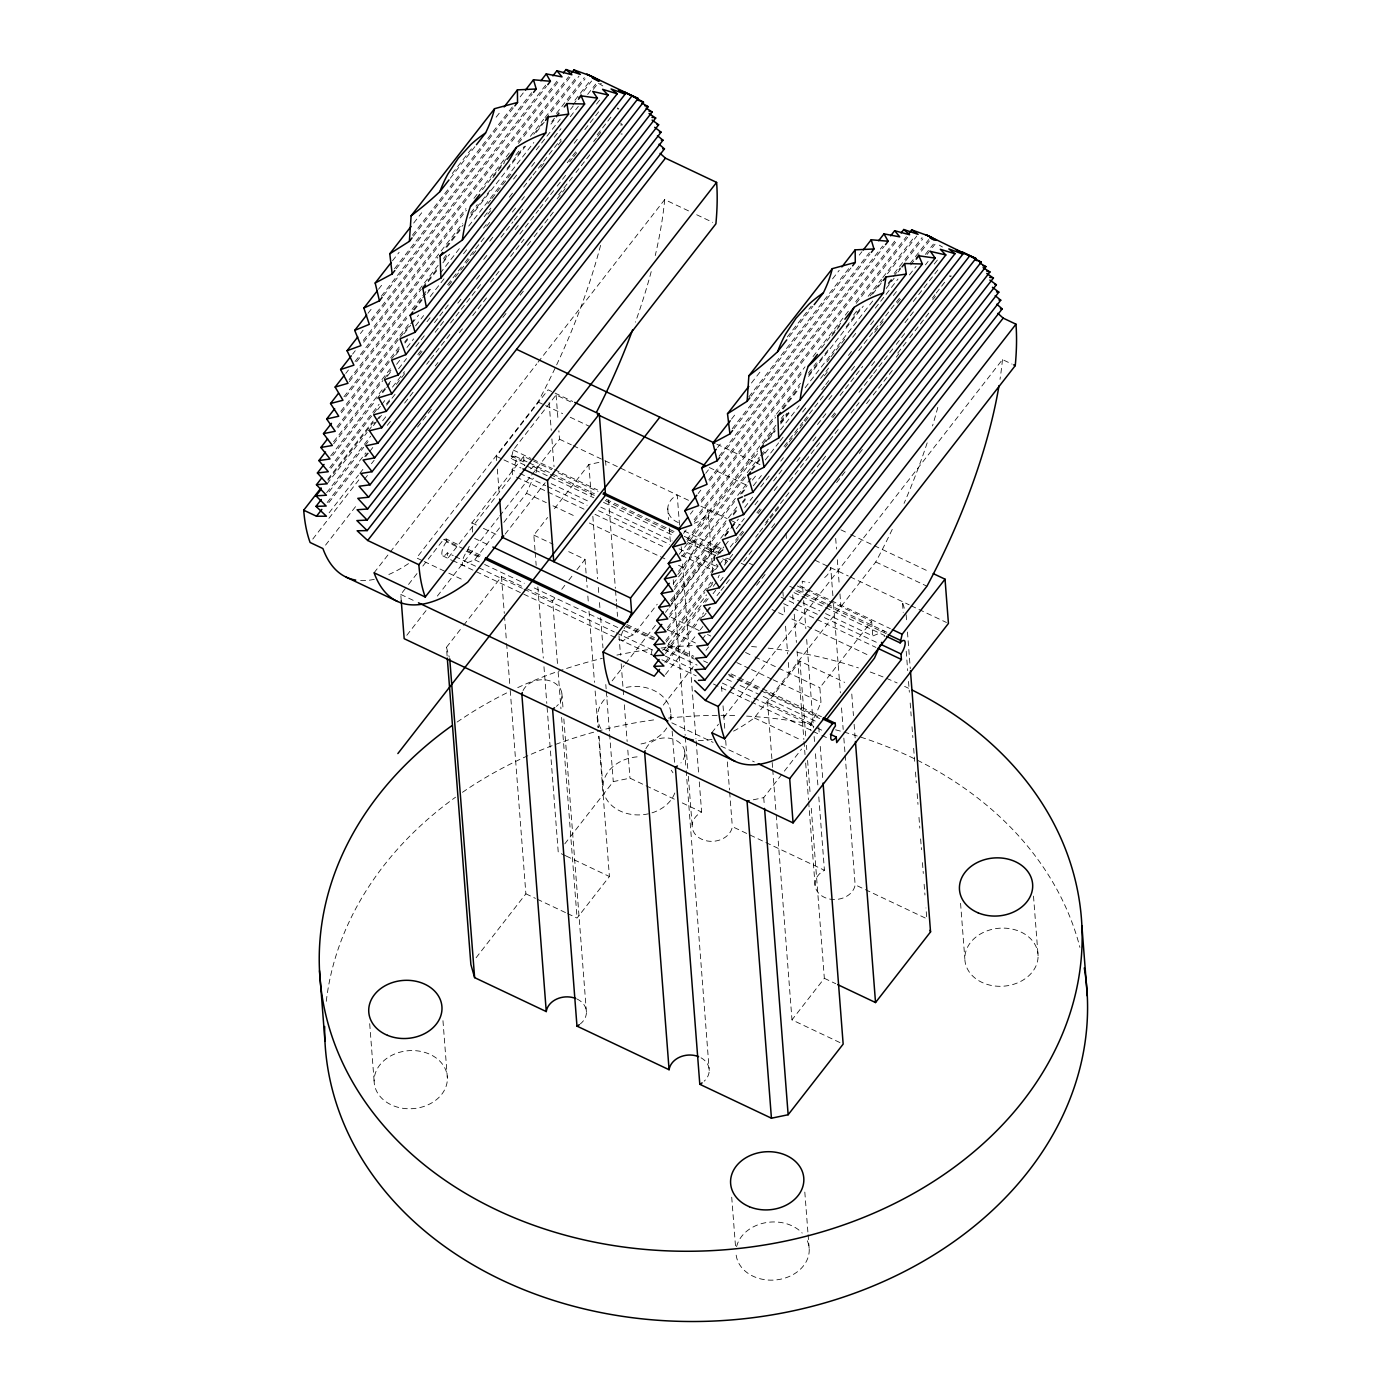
<?xml version="1.0" encoding="UTF-8"?>
<svg xmlns="http://www.w3.org/2000/svg" width="1391" height="1391" viewBox="0 0 1391 1391"><rect width="100%" height="100%" fill="white"/><g stroke="black" fill="none" stroke-linecap="round" stroke-linejoin="round"><path stroke-width="0.75" stroke-dasharray="5 3.75" d="M524.981 465.185L511.227 458.682L513.227 450.023L556.104 394.957L571.823 402.416M469.236 546.298L466.976 551.479A9.094 3.251 -64.7 0 0 462.299 563.546A9.094 3.251 -64.7 0 0 467.811 562.538L474.714 559.773L499.525 527.902M503.838 522.373L526.494 493.283L532.544 479.426A9.094 3.251 -64.7 0 0 533.396 478.191M673.192 583.768L685.137 568.415L691.188 554.557A9.094 3.251 -64.7 0 0 695.378 543.099A9.094 3.251 -64.7 0 0 690.336 543.516L688.615 544.211M718.104 577.769L719.251 575.161M829.575 601.295L871.635 621.221L819.855 687.71L821.003 702.455L814.952 716.313A9.094 3.251 -64.7 0 0 810.797 724.502A9.094 3.251 -64.7 0 0 811.092 730.275M413.701 223.047L421.682 212.806M452.266 173.527L472.21 147.933M496.135 117.192L501.455 110.358M450.319 178.239L475.131 146.368M392.471 260.83L399.13 252.293M412.431 235.201L513.522 105.403M520.182 96.866L524.164 91.736M413.388 236.192L513.54 107.576M378.526 289.258L382.525 284.129M394.505 268.741L531.605 92.71M396.174 268.793L532.214 94.136M368.006 313.305L371.988 308.176M381.308 296.213L546.263 84.416M383.429 295.692L546.437 86.398M360.408 333.579L363.068 330.154M371.084 319.86L558.017 79.843M371.971 320.938L559.373 80.313M352.601 354.131L355.261 350.706M363.277 340.43L465.95 208.58M473.948 198.322L511.279 150.367M517.956 141.812L568.623 76.748M363.607 342.186L466.402 210.197M482.434 189.628L506.463 158.765M518.478 143.343L570.536 76.488M492.779 177.683L504.533 162.591M345.768 373.414L348.428 370.006M355.07 361.486L462.664 223.325M470.627 213.084L477.269 204.564M515.8 155.097L521.121 148.281M530.406 136.335L543.69 119.278M545.029 117.574L576.9 76.644M356.583 361.73L437.835 257.405M445.833 247.146L463.151 224.907M471.149 214.649L485.789 195.835M487.128 194.114L491.127 188.985M507.106 168.467L524.424 146.229M533.744 134.266L544.403 120.582M545.724 118.861L579.039 76.105M446.754 247.302L460.108 230.158M469.462 218.144L494.831 185.577M496.17 183.855L525.555 146.125M536.231 132.423L544.246 122.13M349.141 379.621L438.165 265.316M443.468 258.5L446.128 255.075M468.715 226.072L533.831 142.473M556.417 113.471L584.307 77.653M349.332 381.586L421.264 289.224M422.586 287.502L438.582 266.985M443.903 260.134L447.902 255.005M487.858 203.695L490.519 200.269M491.858 198.565L495.857 193.436M497.196 191.732L501.177 186.585M502.516 184.881L506.515 179.752M507.837 178.048L511.836 172.901M551.81 121.591L554.47 118.183M555.809 116.461L561.129 109.628M567.789 101.074L585.107 78.835M428.219 281.625L437.556 269.645M442.894 262.795L449.554 254.223M550.923 124.077L554.922 118.948M556.244 117.227L561.581 110.376M344.012 396.713L406.763 316.157M412.101 309.306L421.438 297.309M422.777 295.587L426.776 290.441M440.13 273.297L460.16 247.598M484.19 216.735L490.867 208.163M513.557 179.039L517.556 173.892M536.248 149.898L540.247 144.751M541.586 143.03L545.585 137.9M546.924 136.179L560.277 119.035M574.952 100.187L590.984 79.617M345.629 396.852L406.798 318.313M413.44 309.776L421.421 299.534M422.742 297.83L429.402 289.293M487.893 214.179L490.554 210.771M572.988 104.916L576.987 99.787M578.308 98.083L591.61 81.008M414.135 310.228L422.082 300.021M427.385 293.223L432.688 286.407M570.519 109.437L573.162 106.046M340.812 411.353L408.867 323.981M430.202 296.579L444.877 277.731M463.568 253.753L467.567 248.606M483.581 228.054L486.241 224.629M531.605 166.381L535.605 161.234M554.279 137.257L560.956 128.685M570.293 116.705L578.308 106.412M587.645 94.432L595.644 84.138M341.404 412.797L398.713 339.213M400.052 337.491L409.389 325.511M410.71 323.807L416.048 316.957M486.676 226.264L490.675 221.134M509.332 197.174L513.331 192.045M593.296 89.354L597.295 84.225M403.999 333.77L410.641 325.233M411.979 323.529L418.621 314.992M336.9 426.915L399.6 346.394M415.613 325.842L423.612 315.566M447.624 284.738L463.638 264.186M464.959 262.464L486.311 235.062M523.659 187.107L531.675 176.831M532.996 175.11L561.008 139.135M337.891 427.837L389.967 360.964M391.306 359.243L399.321 348.967M404.659 342.099L407.337 338.674M448.719 285.52L454.075 278.669M455.396 276.948L459.413 271.801M460.751 270.097L464.75 264.951M466.089 263.229L471.427 256.379M472.766 254.657L476.765 249.511M540.873 167.216L544.872 162.069M558.226 144.925L562.225 139.778M395.653 355.018L399.652 349.871M404.99 343.021L407.667 339.595M333.562 441.712L390.958 368.024M406.972 347.454L413.649 338.882M427.002 321.738L431.001 316.609M489.736 241.199L493.735 236.053M512.427 212.058L516.426 206.911M521.764 200.061L524.442 196.635M596.513 104.082L601.851 97.231M333.666 443.781L382.942 380.508M384.281 378.804L390.941 370.249M387.289 376.283L391.288 371.136M396.609 364.303L400.608 359.174M330.71 455.9L383.933 387.567M398.574 368.771L406.555 358.513M415.874 346.568L419.856 341.438M421.195 339.734L425.177 334.605M434.496 322.642L438.495 317.513M439.817 315.809L449.137 303.847M483.72 259.421L487.719 254.31M501.021 237.218L513.001 221.847M514.322 220.126L524.981 206.459M574.205 143.256L578.204 138.126M584.846 129.589L599.486 110.793M332.727 455.518L375.448 400.678M376.77 398.956L386.124 386.959M387.463 385.237L391.462 380.091M382.699 392.714L385.359 389.289M386.681 387.567L392.019 380.734M329.789 467.619L379.134 404.242M392.471 387.115L404.485 371.693M417.822 354.566L421.821 349.437M435.157 332.31L439.156 327.163M440.495 325.459L444.494 320.313M457.83 303.186L461.847 298.057M476.504 279.208L481.842 272.358M515.192 229.55L519.191 224.403M567.215 162.747L576.552 150.767M330.971 468.28L372.301 415.214M373.64 413.51L378.978 406.659M396.313 384.403L400.312 379.274M401.634 377.552L405.633 372.423M418.969 355.296L422.968 350.167M569.632 161.843L572.292 158.435M573.631 156.714L577.63 151.584M377.674 409.684L380.317 406.276M381.656 404.555L386.976 397.739M327.754 479.321L373.153 421.021M386.489 403.877L390.506 398.73M327.98 480.451L373.292 422.273M386.611 405.164L395.948 393.184M450.58 323.025L482.573 281.956M519.886 234.053L538.543 210.093M539.864 208.389L555.861 187.855M557.2 186.133L561.199 181.004M562.52 179.3L566.52 174.153M597.174 134.805L601.173 129.676M602.512 127.955L606.511 122.825M607.832 121.121L611.831 115.975M327.094 483.79L367.085 432.445M368.424 430.741L375.083 422.186M376.405 420.465L380.404 415.335M593.661 141.517L596.322 138.109M597.661 136.388L601.66 131.258M373.449 425.629L381.447 415.353M326.676 492.657L370.667 436.165M382.664 420.76L388.002 413.927M426.654 364.286L429.315 360.86M430.654 359.139L451.988 331.754M490.64 282.112L494.64 276.983M495.978 275.279L499.978 270.132M510.636 256.448L523.972 239.322M558.626 194.827L562.625 189.68M563.964 187.976L574.622 174.275M575.961 172.571L579.96 167.442M581.299 165.72L591.957 152.036M329.058 491.805L363.729 447.276M365.068 445.555L370.406 438.704M557.148 198.93L565.146 188.654M327.181 502.516L365.903 452.805M387.272 425.368L391.288 420.221M404.625 403.077L408.641 397.948M409.98 396.226L413.979 391.08M459.378 332.797L463.377 327.65M472.731 315.653L488.745 295.066M527.467 245.355L532.823 238.487M534.144 236.783L538.161 231.636M539.482 229.915L543.498 224.786M544.837 223.064L555.513 209.346M328.832 502.62L359.434 463.325M364.755 456.491L367.415 453.066M435.261 365.955L437.922 362.529M365.711 456.613L368.372 453.188M369.71 451.484L373.692 446.355M329.111 512.792L358.461 475.096M359.8 473.375L363.799 468.228M312.784 539.065L359.434 479.147M371.432 463.742L374.109 460.317M364.355 479.408L368.354 474.261M325.564 545.116L357.574 504.029M417.561 427.002L421.56 421.873M422.899 420.152L426.898 415.022M428.219 413.301L432.218 408.172M502.881 317.444L506.88 312.314M520.217 295.188L524.216 290.058M374.075 572.779L536.735 363.938M538.056 362.216L664.707 199.591L690.301 211.71M600.582 245.355A278.826 99.526 -64.7 0 1 538.021 401.982L416.587 557.913L422.273 560.608M496.674 460.577L496.344 456.318L548.124 389.81L572.762 401.495M401.251 600.756L400.764 594.444L407.267 586.098M408.554 584.429L417.648 572.744M422.847 566.067L443.642 539.378L446.285 539.03L460.038 545.533M472.592 532.11L471.879 522.894L523.659 456.404L531.918 460.317M406.815 635.287L426.741 609.71M437.365 596.061L498.447 517.643M499.769 515.939L530.301 476.73M531.64 475.026L559.512 439.208L558.869 430.793M505.124 534.179L545.15 482.764M447.12 655.978L446.459 647.337L462.507 626.732M463.655 625.272L501.473 576.691L523.868 587.298M535.013 550.245L533.848 535.135L547.602 517.487M554.47 508.654L588.862 464.49L599.312 462.334M557.461 663.507L552.662 600.929L556.696 595.748M561.755 589.245L564.798 585.35M568.832 580.151L572.883 574.97M576.935 569.771L585.02 559.373L567.424 551.045M751.453 383.012L760.755 371.067M787.358 336.918L811.283 306.194M832.566 278.878L839.208 270.341M789.358 336.535L812.883 306.35M731.544 419.091L736.865 412.258M748.845 396.887L849.936 267.072M859.255 255.127L861.916 251.701M751.123 396.157L851.292 267.559M717.6 447.519L720.26 444.112M732.24 428.724L869.358 252.675M733.926 428.776L869.966 254.101M705.759 473.27L708.419 469.845M719.06 456.196L882.676 246.085M721.181 455.657L884.189 246.363M698.143 493.562L700.821 490.119M708.836 479.843L895.769 239.808M709.706 480.903L897.125 240.278M690.353 514.096L693.014 510.671M701.012 500.395L805.024 366.841M813.022 356.583L850.37 308.628M855.691 301.777L906.376 236.713M701.36 502.151L802.816 371.884M821.507 347.889L842.859 320.452M856.213 303.325L908.288 236.47M831.818 335.979L835.748 330.954M837.052 329.267L839.66 325.929M683.52 533.396L686.163 529.988M694.144 519.747L775.17 415.7M776.491 413.996L800.416 383.29M808.38 373.066L816.343 362.825M853.552 315.079L858.856 308.246M868.158 296.318L881.442 279.261M882.763 277.539L914.652 236.609M694.335 521.712L775.587 417.37M782.246 408.815L799.564 386.594M808.884 374.614L830.201 347.246M846.18 326.729L862.159 306.211M870.157 295.935L882.137 280.547M887.475 273.714L916.773 236.087M783.168 408.989L797.86 390.123M808.536 376.405L833.905 343.82M835.243 342.116L863.289 306.107M872.644 294.11L881.981 282.095M686.876 539.604L775.9 425.281M781.22 418.465L783.881 415.057M805.128 387.759L872.905 300.752M894.152 273.453L922.059 237.618M687.067 541.551L757.678 450.91M762.998 444.059L774.996 428.671M780.316 421.821L786.976 413.266M826.932 361.956L829.61 358.53M830.931 356.826L834.93 351.697M836.269 349.993L840.268 344.846M841.59 343.142L845.589 338.013M888.223 283.277L892.222 278.148M893.544 276.444L900.203 267.889M905.541 261.039L922.859 238.8M765.954 441.608L775.291 429.61M780.629 422.76L788.627 412.484M888.658 284.06L892.657 278.913M897.995 272.062L900.655 268.637M679.191 554.244L757.973 453.101M768.649 439.382L775.326 430.81M780.664 423.942L790.018 411.945M886.154 288.511L894.152 278.217M681.764 556.696L745.837 474.418M747.176 472.697L759.19 457.274M760.529 455.553L764.528 450.423M780.542 429.854L799.234 405.859M820.603 378.422L828.601 368.146M852.631 337.283L856.63 332.153M875.322 308.159L879.338 303.012M880.659 301.291L898.012 279.017M910.027 263.594L914.043 258.448M915.365 256.726L928.719 239.582M683.381 556.817L745.872 476.574M751.192 469.758L760.494 457.795M761.816 456.092L765.815 450.98M824.307 375.848L829.627 369.032M910.74 264.881L914.722 259.769M916.06 258.065L929.344 240.991M751.888 470.21L759.834 460.004M765.137 453.188L770.44 446.389M678.565 571.318L746.602 483.964M747.941 482.242L751.94 477.096M765.276 459.969L778.63 442.842M779.968 441.121L783.968 435.992M802.642 411.997L806.641 406.868M870.679 324.642L874.696 319.495M893.37 295.518L898.708 288.667M909.384 274.949L916.043 266.394M925.38 254.397L933.396 244.121M677.817 574.483L735.126 500.899M740.464 494.048L747.123 485.494M821.768 389.654L824.428 386.229M825.767 384.525L829.749 379.395M848.423 355.435L852.422 350.306M927.049 254.466L935.048 244.207M741.751 493.735L747.071 486.92M752.375 480.086L756.374 474.974M622.855 631.079A9.094 3.251 -64.7 0 0 621.29 640.051A9.094 3.251 -64.7 0 0 626.454 637.669L633.357 634.905L657.248 604.216M674.635 586.88L737.334 506.376M753.348 485.824L761.364 475.548M784.037 446.424L802.711 422.447M804.05 420.725L824.063 395.027M858.734 350.497L900.099 297.396M925.45 264.846L928.11 261.421M674.305 589.523L726.38 522.651M733.057 514.079L737.074 508.932M742.411 502.081L745.072 498.639M785.133 447.207L787.81 443.781M789.149 442.06L793.148 436.913M794.487 435.209L798.486 430.062M799.825 428.341L803.824 423.212M805.163 421.49L810.501 414.622M874.609 332.327L878.608 327.181M879.947 325.477L883.946 320.33M897.299 303.186L901.316 298.039M733.405 514.983L737.404 509.854M742.742 502.986L745.42 499.56M670.514 600.634L713.009 546.089L722.92 550.784M671.314 601.694L719.356 539.986M720.694 538.282L728.71 527.989M744.724 507.419L752.722 497.143M760.738 486.867L764.737 481.721M766.076 479.999L770.075 474.87M780.751 461.151L783.429 457.726M828.81 399.46L832.809 394.314M851.501 370.319L855.5 365.172M934.265 264.047L939.603 257.196M671.418 603.746L719.356 542.194M724.676 535.361L730.014 528.51M731.336 526.806L735.335 521.677M612.144 680.842L624.142 665.437M625.481 663.733L656.135 624.368M665.472 612.37L668.132 608.962M669.471 607.241L720.138 542.194M725.459 535.344L736.135 521.642M725.041 536.248L730.362 529.397M731.701 527.693L738.36 519.139M669.784 614.161L721.686 547.532M736.308 528.736L744.307 518.495M754.948 504.829L758.93 499.699M773.57 480.903L784.211 467.237M817.473 424.533L821.472 419.404M822.794 417.7L826.793 412.571M840.094 395.479L862.716 366.442M913.278 301.517L938.56 269.054M669.123 617.204L723.876 546.924M725.198 545.22L729.214 540.073M723.094 549.254L719.112 554.383L685.833 538.717M667.524 627.584L716.887 564.207M730.223 547.08L738.221 536.804M739.56 535.1L743.559 529.954M756.895 512.827L760.912 507.698M774.248 490.571L778.247 485.424M796.921 461.447L800.92 456.318M812.918 440.895L818.256 434.044M831.592 416.917L835.608 411.788M871.618 365.537L875.617 360.408M904.967 322.729L914.304 310.732M667.384 629.967L710.053 575.196M711.392 573.475L718.052 564.92M735.387 542.664L739.386 537.517M740.725 535.813L744.724 530.684M758.06 513.557L762.059 508.428M832.722 417.683L836.721 412.553M715.409 569.649L718.069 566.241M719.408 564.537L724.711 557.704M665.733 640.434L711.027 582.255M724.363 565.146L733.683 553.166M789.671 481.286L820.307 441.938M858.96 392.314L872.296 375.205M873.618 373.484L877.617 368.354M878.956 366.65L894.935 346.116M896.273 344.394L900.273 339.265M901.611 337.561L906.932 330.71M932.266 298.196L934.926 294.77M936.247 293.066L940.246 287.937M941.585 286.216L945.584 281.086M666.185 642.051L704.82 592.427M706.159 590.706L712.818 582.151M932.735 299.778L935.395 296.37M709.862 587.315L712.522 583.89M662.342 650.136L664.063 649.458L706.541 594.896M713.183 586.376L715.843 582.951M665.75 650.918L707.08 597.852M720.416 580.742L723.077 577.317M765.728 522.547L768.406 519.121M769.727 517.4L791.062 490.015M829.714 440.373L833.713 435.244M835.052 433.54L839.051 428.393M851.049 412.988L859.047 402.729M897.717 353.088L901.716 347.941M903.037 346.237L908.375 339.387M909.714 337.683L913.713 332.536M915.035 330.832L919.034 325.685M920.373 323.981L931.031 310.28M755.643 537.117L758.304 533.709M759.625 532.005L763.607 526.893M764.928 525.189L768.91 520.06M770.249 518.356L780.873 504.724M665.472 653.492L700.142 608.962M705.48 602.112L708.158 598.686M896.221 357.191L898.882 353.766M713.027 593.766L715.687 590.34M664.933 662.499L703.655 612.77M717.008 595.626L719.686 592.201M721.007 590.48L725.024 585.35M726.363 583.629L730.362 578.482M743.716 561.338L747.715 556.191M749.053 554.487L753.053 549.341M811.805 473.896L826.497 455.048M866.558 403.616L871.896 396.748M873.235 395.044L877.234 389.897M878.573 388.176L882.572 383.029M883.911 381.325L894.587 367.607M666.585 662.585L698.508 621.586M699.847 619.882L705.167 613.048M706.489 611.345L710.488 606.215M771.675 527.624L775.674 522.512M703.446 616.578L706.124 613.17M707.445 611.449L711.444 606.32M665.507 674.479L694.874 636.782M700.212 629.914L702.89 626.489M702.09 639.373L706.089 634.244M663.316 705.081L695.309 664.011M705.985 650.31L708.645 646.885M756.634 585.263L760.634 580.117M761.972 578.413L765.972 573.283M836.634 482.555L840.633 477.409M841.972 475.705L845.971 470.575M859.29 453.449L863.289 448.319M476.105 957.738L525.885 893.822L509.941 686.719M564.798 843.85L613.275 781.62L629.984 778.16L674.757 799.373M711.827 732.744L718.486 724.189M723.824 717.339L1002.459 359.574L1012.057 364.112M567.58 913.574L577.056 918.06L609.414 876.504L598.634 736.274M733.596 731.11A278.826 99.526 -64.7 0 0 754.322 717.895L875.774 561.964A278.826 99.526 -64.7 0 0 893.057 527.676M772.561 767.449L767.589 702.733L799.947 661.177L844.72 682.39M753.296 799.79L763.729 797.617L782.072 774.074M784.368 771.136L801.564 749.053M839.955 1042.589L791.983 1019.864L824.341 978.308L811.075 805.719M530.406 468.889L531.692 468.367A9.094 3.251 -64.7 0 1 536.126 466.228A9.094 3.251 -64.7 0 1 535.987 472.679M714.574 560.66L713.009 546.089M825.558 613.605L872.783 635.965L879.668 633.183A9.094 3.251 -64.7 0 1 884.207 636.695M621.012 133.988L622.246 134.005M620.473 124.964L622.264 125.051M951.34 276.079L949.584 275.957L950.279 276.513M617.291 108.794L618.978 109.002L617.552 107.942M600.495 83.495L601.486 83.808M696.7 214.753L712.696 222.317M716.765 444.146L759.955 464.594M709.323 467.532L748.601 486.137M840.929 529.867L848.788 533.588M850.753 534.527L872.348 544.75M874.313 545.689L929.31 571.736M538.021 401.982L543.707 404.677M545.602 405.581L562.66 413.649M570.24 417.248L589.193 426.22M875.774 561.964L926.945 586.202M559.512 439.208L571.301 444.79M573.266 445.729L689.154 500.621M700.942 506.202L727.11 518.6M730.953 520.408L740.551 524.963M814.865 560.156L848.267 575.978M850.231 576.9L909.158 604.824M911.122 605.746L917.017 608.545M918.964 609.467L946.471 622.49M513.227 450.023L530.91 458.404M532.875 459.326L552.523 468.628M554.47 469.567L597.695 490.032M684.111 530.962L723.407 549.584M800.016 585.854L805.893 588.654M807.858 589.575L829.471 599.817M831.435 600.738L890.362 628.662M533.57 461.099L551.758 469.706M558.156 472.731L598.026 491.614M749.366 563.303L752.67 564.868M797.286 585.994L827.68 600.39M515.296 456.283L527.085 461.864M529.049 462.803L594.531 493.805M606.267 499.369L676.774 532.77M684.216 536.3L719.582 553.044M741.194 563.268L749.036 566.989M789.74 586.272L825.645 603.277M826.95 603.903L888.501 633.044M511.019 455.918L524.772 462.421M532.614 466.141L548.332 473.583M550.297 474.522L595.47 495.909M605.294 500.569L676.009 534.057M727.076 558.243L731.005 560.104M795.826 590.81L801.72 593.609M803.685 594.531L825.298 604.772M827.262 605.694L886.189 633.601M526.946 466.124L593.731 497.752M603.555 502.394L674.252 535.9M688.006 542.403L715.513 555.426M722.694 558.834L729.301 561.964M794.07 592.653L800.364 595.626M801.929 596.374L823.542 606.598M825.506 607.537L884.433 635.444M496.344 456.318L502.029 458.995M503.925 459.899L520.982 467.985M551.236 483.668L589.245 501.682M600.808 507.159L672.114 540.925M789.688 596.617L801.007 601.973M802.903 602.877L819.908 610.927M511.227 458.682A9.094 3.251 -64.7 0 1 516.27 458.265A9.094 3.251 -64.7 0 1 512.079 469.723L517.974 472.523M519.938 473.444L545.759 485.685M547.428 486.467L587.072 505.246M598.513 510.653L669.697 544.385M679.034 548.802L718.33 567.406M781.186 597.191L817.734 614.492M824.341 617.621L879.39 643.703M516.426 477.13L545.898 491.093M547.863 492.014L585.176 509.697M595 514.34L665.715 547.845M681.434 555.287L712.853 570.171M783.568 603.659L791.427 607.38M793.392 608.319L815.004 618.543M816.969 619.482L875.895 647.389M526.494 493.283L546.333 502.673M552.94 505.802L576.083 516.756M589.297 523.016L658.691 555.896M660.36 556.678L665.315 559.026M678.53 565.285L685.137 568.415M772.022 609.571L775.326 611.136M778.63 612.701L785.254 615.83M791.862 618.96L811.683 628.349M814.987 629.914L869.531 655.752M533.848 535.135L553.044 544.229M471.879 522.894L480.138 526.806M483.442 528.371L498.326 535.413M671.14 617.274L699.221 630.575M707.497 634.487L710.801 636.052M745.506 652.483L753.14 656.117M755.035 657.004L819.855 687.71M474.661 538.421L489.545 545.463M667.315 629.671L695.413 642.972M736.726 662.551L749.94 668.81M751.592 669.593L771.414 678.982M773.066 679.764L821.003 702.455M467.898 549.254L483.599 556.696M626.993 624.611L654.5 637.634M668.236 644.155L693.779 656.256M703.603 660.899L707.532 662.759M731.092 673.922L736.987 676.721M738.951 677.643L760.564 687.884M762.529 688.806L821.455 716.73M443.642 539.378L482.938 557.982M626.315 625.898L655.787 639.86M667.576 645.441L693.101 657.526M728.467 674.27L736.308 677.991M738.273 678.93L757.921 688.232M765.78 691.953L820.777 717.999M446.285 539.03L446.494 541.795L458.282 547.376M466.141 551.097L481.86 558.539M625.237 626.454L654.709 640.416M667.871 646.641L694.318 659.16M729.023 675.609L735.63 678.738M737.213 679.486L819.699 718.556M474.714 559.773L482.973 563.685M484.624 564.468L524.285 583.246M534.214 587.941L618.491 627.863M623.446 630.21L633.357 634.905M664.063 649.458L697.117 665.107M726.85 679.191L733.457 682.32M740.082 685.45L759.903 694.839M763.207 696.404L817.734 722.242M527.067 588.81L552.662 600.929M767.589 702.733L812.361 723.946M446.494 541.795A9.094 3.251 -64.7 0 0 441.834 553.844A9.094 3.251 -64.7 0 0 447.346 552.836L453.24 555.635M455.205 556.556L522.355 588.358M523.955 589.123L614.3 631.914M616.265 632.853L653.596 650.519M665.385 656.117L692.874 669.141M722.346 683.085L822.516 730.536M442.79 555.844L451.71 560.243M452.614 560.486L652.97 655.387M661.873 659.786L696.178 675.852M713.479 684.024L750.271 701.655M751.175 701.899L811.405 730.414M813.126 731.423L820.986 735.144M821.89 735.387L827.784 738.186M424.168 561.512L446.911 572.275M448.806 573.179L463.968 580.36M754.322 717.895L801.703 740.342M400.764 594.444L416.483 601.886M671.818 722.833L713.079 742.359M720.938 746.08L754.322 761.903M682.251 802.92L701.62 812.083A20.169 15.979 -4.4 0 0 701.551 839.173A20.169 15.979 -4.4 0 0 732.327 826.637L824.428 870.262A20.169 15.979 -4.4 0 0 824.359 897.334A20.169 15.979 -4.4 0 0 855.135 884.798L926.789 918.738L925.954 907.958M565.824 855.865L558.243 852.266L546.959 705.567M566.241 856.056L609.414 876.504M824.341 978.308L835.73 983.698M525.885 893.822L535.483 898.377M537.256 899.212L565.685 912.67M598.53 83.356L603.155 86.103M939.36 245.164L942.455 247.007M620.803 123.364L622.177 124.512M904.254 608.197L902.376 601.607L903.211 612.405M446.459 647.337L449.276 657.213M1033.513 896.117L1038.086 955.721A36.67 29.055 -4.4 0 1 983.628 983.124A36.67 29.055 -4.4 0 1 982.672 932.77A36.67 29.055 -4.4 0 1 1038.086 955.721M960.572 903.333L964.832 958.695M906.15 614.77L906.81 623.394M907.471 632.036L910.288 668.706M906.202 651.231L907.697 670.653M908.514 681.434L909.349 692.214M910.183 703.011L911.175 715.948M912.009 726.745L912.844 737.526M913.661 748.306L914.669 761.26M915.487 772.04L916.321 782.82M917.156 793.618L917.99 804.398M918.982 817.352L919.816 828.132M920.633 838.912L921.468 849.71M922.459 862.646L923.294 873.444M924.128 884.224L924.963 895.004M871.635 621.221L872.783 635.965M851.779 694.039L853.448 715.617M854.109 724.242L855.274 739.351M835.678 538.369L836.513 549.028M837.33 559.704L839.295 585.333M839.955 593.87L840.946 606.685M832.896 595.731L830.74 567.684A20.169 15.979 -4.4 0 1 821.559 579.56M833.557 604.355L840.373 692.805M841.52 707.897L843.189 729.475M843.85 738.099L845.015 753.209M845.172 755.365L855.135 884.798M818.76 726.971L819.421 735.596M820.255 746.393L822.742 778.751M803.024 591.975L802.19 581.177A20.169 15.979 -4.4 0 0 809.527 582.394M803.685 600.599L805.841 628.645M806.676 639.425L813.474 727.876M814.135 736.517L814.639 742.985M815.474 753.766L817.96 786.124M818.795 796.921L824.428 870.262M799.947 661.177L805.754 736.691M806.415 745.315L806.763 749.627M807.58 760.425L810.24 794.939M792.714 594.774L793.409 603.607M794.209 614.179L796.4 642.433M797.06 651.058L803.859 739.508M804.015 741.473L805.024 754.618M805.667 763.033L808.519 799.912M808.658 801.877L815.126 886.015M785.985 533.344L786.489 539.743M782.907 592.044L783.237 596.322M784.072 606.98L784.715 615.535M785.55 626.193L787.671 653.961M788.332 662.499L789.149 673.174M772.735 769.606L776.056 812.761M776.213 814.917L791.983 1019.864M804.815 1192.087L807.928 1232.548M808.101 1234.669L809.232 1249.57M763.729 797.617L764.233 804.085M712.731 572.066L707.915 509.506A20.169 15.979 -4.4 0 1 694.3 523.207M721.529 686.406L722.19 695.031M723.024 705.828L724.85 729.562M725.685 740.342L726.345 748.967M727.337 761.92L729.493 789.966M729.666 792.122L732.327 826.637M731.718 1197.199L735.491 1246.145M679.538 525.172L677.208 494.97A20.169 15.979 -4.4 0 0 667.802 509.732A20.169 15.979 -4.4 0 0 679.312 522.929M681.207 546.733L681.868 555.374M682.529 563.998L695.969 738.743M696.143 740.899L698.63 773.257M699.29 781.881L701.62 812.083M667.767 508.758L668.602 519.538M669.245 527.971L670.427 543.272M673.227 579.734L673.748 586.411M674.392 594.844L685.189 735.283M685.346 737.23L687.832 769.588M688.354 776.265L692.318 827.836M684.685 751.401L686.024 768.667M686.163 770.614L709.236 1070.496M670.845 714.087L671.488 722.59M672.149 731.11L674.6 763.033M605.572 461.03L605.902 465.342M608.562 499.856L615.361 588.306M615.535 590.462L616.369 601.26M616.526 603.416L617.517 616.352M619.012 635.774L620.508 655.196M621.186 663.82L623.012 687.554M623.168 689.71L623.672 696.178M624.333 704.802L627.15 741.49M627.81 750.114L629.984 778.16M588.862 464.49L591.523 499.004M592.844 516.27L597.661 578.83M598.321 587.454L598.825 593.94M599.486 602.564L599.99 609.032M600.651 617.656L602.981 647.876M605.798 684.546L606.128 688.858M606.302 691.014L609.449 731.996M609.623 734.152L613.275 781.62M597.574 717.043L598.391 727.684M599.052 736.204L602.981 787.289M585.02 559.373L586.185 574.483M586.341 576.639L587.176 587.419M587.837 596.061L588.341 602.529M589.002 611.153L594.479 682.355M595.139 690.979L597.974 727.649M556.104 394.957L558.052 420.256M549.115 402.625L551.253 430.375M551.897 438.913L554.035 466.68M561.877 693.24L563.181 710.297M563.842 718.921L586.428 1012.318M558.139 672.131L560.956 708.801M561.616 717.426L577.056 918.06M535.17 552.401L536.178 565.337M537.83 586.915L543.307 658.117M543.968 666.741L546.802 703.411M523.659 456.404L524.372 465.62M512.079 469.723L512.497 475.27L447.78 558.382L447.346 552.836M497.335 469.115L499.299 494.744M501.473 576.691L504.307 613.379M504.464 615.535L506.463 641.425M506.62 643.581L509.784 684.563M442.964 1020.698L447.38 1078.181A36.67 29.055 -4.4 0 1 392.923 1105.584A36.67 29.055 -4.4 0 1 391.966 1055.23A36.67 29.055 -4.4 0 1 447.38 1078.181M369.693 1023.672L374.127 1081.155M326.276 1001.346A381.882 302.56 -4.4 0 1 455.553 797.199M462.473 792.314A381.882 302.56 -4.4 0 1 656.1 719.582M668.532 718.086A381.882 302.56 -4.4 0 1 738.325 715.704M746.619 716.104A381.882 302.56 -4.4 0 1 815.074 725.059M835.574 729.823A381.882 302.56 -4.4 0 1 1079.903 947.375M674.774 792.992A36.67 29.055 -4.4 0 1 632.87 814.604A36.67 29.055 -4.4 0 1 603.103 784.385A36.67 29.055 -4.4 0 1 639.06 756.739M671.227 770.214A36.67 29.055 -4.4 0 1 672.948 772.787M807.319 1240.772A36.67 29.055 -4.4 0 1 778.804 1279.546A36.67 29.055 -4.4 0 1 735.978 1252.543M736.604 1246.666A36.67 29.055 -4.4 0 1 764.563 1222.898A36.67 29.055 -4.4 0 1 802.207 1233.069M457.083 722.068A381.882 302.56 -4.4 0 1 508.167 692.196M517.748 687.623A381.882 302.56 -4.4 0 1 602.338 658.343M616.909 655.091A381.882 302.56 -4.4 0 1 650.692 649.336M661.055 648.067A381.882 302.56 -4.4 0 1 694.613 645.511M751.557 646.554A381.882 302.56 -4.4 0 1 759.782 647.267M768.162 648.136A381.882 302.56 -4.4 0 1 788.958 650.988M797.199 652.396A381.882 302.56 -4.4 0 1 858.403 667.889M870.21 672.009A381.882 302.56 -4.4 0 1 897.143 682.946M904.602 686.372A381.882 302.56 -4.4 0 1 908.497 688.249M626.159 687.415A36.67 29.055 -4.4 0 1 670.201 719.947M666.811 727.91A36.67 29.055 -4.4 0 1 638.521 744.324M600.877 728.588A36.67 29.055 -4.4 0 1 607.328 696.561M577.039 999.034A20.169 15.979 -4.4 0 1 580.377 1023.88M701.064 1057.821A20.169 15.979 -4.4 0 1 704.194 1081.172M523.051 690.562A20.169 15.979 -4.4 0 1 552.644 681.903A20.169 15.979 -4.4 0 1 556.435 706.367M645.876 748.723A20.169 15.979 -4.4 0 1 674.357 739.595A20.169 15.979 -4.4 0 1 680.912 762.929M624.159 628.662A9.094 3.251 -64.7 0 1 624.889 627.584M651.996 654.587A9.094 3.251 -64.7 0 1 652.396 648.519M726.102 558.156A9.094 3.251 -64.7 0 1 724.363 564.833M408.502 563.616A278.826 99.526 -64.7 0 1 387.046 575.248M374.283 579.317A278.826 99.526 -64.7 0 1 359.817 580.551M664.707 199.591A278.826 99.526 -64.7 0 1 655.231 255.596M651.214 271.61A278.826 99.526 -64.7 0 1 635.426 322.173M1002.459 359.574A278.826 99.526 -64.7 0 1 1000.007 379.36M937.795 407.354A278.826 99.526 -64.7 0 1 932.509 425.942M927.171 442.877A278.826 99.526 -64.7 0 1 904.063 503.368M712.018 739.282A278.826 99.526 -64.7 0 1 697.569 740.534"/><path stroke-width="1.5" d="M442.755 252.449L440.078 255.874L440.947 278.026L422.881 288.476L426.359 307.272L410.154 315.34L415.057 332.293L400.017 338.9L405.876 354.618L391.653 360.165L398.226 374.961L384.629 379.691L391.775 393.775L378.7 397.843L386.315 411.301L373.675 414.814L381.708 427.75L369.45 430.758L377.848 443.242L643.494 102.134L636.296 98.292M780.49 412.414L777.83 415.839L778.682 437.991L760.634 448.458L764.094 467.237L747.906 475.305L752.809 492.275L744.341 496.031M321.321 489.006L315.983 495.857L326.398 495.231L316.452 484.746L327.094 483.79L317.409 472.992L328.311 471.705L318.887 460.577L330.05 458.96L320.886 447.467L332.345 445.485L323.477 433.627L335.231 431.262L326.659 419.004L338.743 416.222L330.536 403.512L342.968 400.26L335.144 387.063L347.993 383.29L340.604 369.537L353.923 365.155L347.055 350.723L360.947 345.611L354.705 330.38L369.31 324.346L363.886 308.054L379.447 300.804L375.187 283.034L392.175 273.94L389.776 253.788L409.371 241.339L411.127 215.831L494.587 108.672L517.539 102.447L517.417 89.876L536.213 88.989L533.483 79.774L550.419 81.287L547.758 84.695M659.056 648.988L653.735 655.822L664.133 655.196L654.187 644.711L664.846 643.755L655.144 632.957L666.063 631.688L656.622 620.542L667.802 618.925L658.639 607.432L670.079 605.45L661.212 593.592L672.966 591.227L664.411 578.969L676.495 576.187L668.271 563.477L680.721 560.243L672.879 547.046L685.746 543.272L678.339 529.502L691.675 525.12L684.789 510.706L698.682 505.594L692.44 490.345L707.063 484.329L701.638 468.037L717.2 460.769L712.922 442.999L729.927 433.905L727.51 413.753L747.123 401.304L748.862 375.813L832.34 268.637L855.291 262.412L855.169 249.841L873.965 248.972L871.218 239.756L888.154 241.252L885.511 244.66M578.465 99.23L581.125 95.823L584.655 104.012L566.919 103.543L568.589 114.114L548.245 116.983L545.759 132.91L462.299 240.069L440.078 255.874M916.217 259.195L918.86 255.805L922.389 263.994L904.672 263.508L906.341 274.079L885.997 276.948L883.511 292.875L800.051 400.052L777.83 415.839M830.375 734.257L836.269 737.056L836.687 742.603L901.42 659.473L901.003 653.944A9.094 3.251 -64.7 0 0 905.193 642.486A9.094 3.251 -64.7 0 0 900.151 642.885L902.15 634.244L945.028 579.178L933.239 573.596M627.497 622.299L631.653 612.788L630.523 598.026L680.981 533.24M880.155 645.111L874.487 658.099L825.941 720.434M389.776 253.788L411.041 226.455M504.116 106.951L517.417 89.876M411.11 215.814A178.952 84.121 -34.4 0 0 439.886 191.662L449.015 179.926M476.435 144.699L485.581 132.962A178.952 84.121 -34.4 0 0 494.535 108.689M375.187 283.034L391.149 262.534M525.502 90.032L533.483 79.774M409.371 241.339L412.049 237.896M514.879 105.872L517.539 102.447M363.886 308.054L377.204 290.962M540.925 80.748L546.246 73.914L562.034 76.888L556.904 70.75L552.923 75.862M392.175 273.94L394.853 270.515M533.553 92.415L536.213 88.989M354.705 330.38L366.668 315.009M379.447 300.804L382.108 297.396M347.055 350.723L357.73 337.005M563.355 72.975L566.033 69.55L580.36 74.401L573.961 69.898L571.284 73.323M340.604 369.537L351.262 355.835M462.351 240.087A178.952 153.688 55.2 0 1 470.523 206.181L479.704 194.462M507.141 159.235L516.287 147.498A159.391 74.923 -34.4 0 1 508.063 162.052L484.972 191.697A159.391 74.923 -34.4 0 1 470.558 206.198M335.144 387.063L344.446 375.135M545.585 120.408L548.245 116.983M330.536 403.512L338.5 393.27M422.881 288.476L425.542 285.051M564.259 106.951L566.919 103.543M326.659 419.004L334.675 408.711M410.154 315.34L412.814 311.932M440.947 278.026L568.589 114.114M323.477 433.627L331.475 423.351M426.359 307.272L584.655 104.012M320.886 447.467L327.563 438.895M415.057 332.293L597.417 98.152L592.74 91.441L608.076 94.988L405.876 354.618M318.887 460.577L325.546 452.005M317.409 472.992L324.051 464.438M398.226 374.961L617.204 93.788L611.066 88.937L625.133 94.136L391.775 393.775M316.452 484.746L321.79 477.895M355.731 580.082A278.826 99.526 -64.7 0 1 322.903 548.541L310.106 542.49A278.826 99.526 -64.7 0 1 303.707 510.184L321.078 487.893M386.315 411.301L632.07 95.77L638.139 98.465L381.708 427.75M303.707 510.184L316.505 516.235L326.433 516.217L316 506.359L321.338 499.508M316.505 516.235L321.843 509.384M646.137 108.168L652.205 111.993L372.058 471.705L363.051 460.038L374.648 457.865L648.154 106.672L641.929 103.038M652.101 120.078L658.639 124.773L368.58 497.23L359.017 486.259L370.058 484.816L655.7 118.044L649.006 113.54M657.456 135.727L663.003 140.213L367.154 520.095L357.087 509.767L367.624 508.984L661.073 132.18L654.674 127.311M503.785 535.883L467.759 582.151A278.826 99.526 -64.7 0 1 374.075 572.779L425.246 597.017A278.826 99.526 -64.7 0 1 418.847 564.711L367.676 540.473L357.139 530.771L367.189 530.597L664.463 148.872L659.021 144.229M367.676 540.473L665.437 158.157L716.608 182.395A278.826 99.526 -64.7 0 1 715.896 223.829L425.246 597.017M418.847 564.711L716.608 182.395M599.295 414.049L605.537 495.179L553.757 561.668L547.515 480.556L599.295 414.049L574.657 402.382M397.861 753.574L659.838 417.178M727.51 413.753L748.793 386.437M841.868 266.916L855.169 249.841M748.845 375.796A178.952 84.121 -34.4 0 0 777.639 351.645L786.75 339.891M814.187 304.664L823.333 292.927A178.952 84.121 -34.4 0 0 832.287 268.654M712.922 442.999L730.223 420.795M863.237 249.997L871.218 239.756M747.123 401.304L749.784 397.878M852.613 265.837L855.291 262.412M701.638 468.037L716.278 449.223M878.66 240.713L883.998 233.879L899.768 236.87L894.656 230.715L890.657 235.844M729.927 433.905L732.588 430.48M871.288 252.38L873.965 248.972M692.44 490.345L704.42 474.974M717.2 460.769L719.842 457.361M684.789 510.706L696.804 495.266M901.107 232.958L903.785 229.515L918.112 234.366L911.696 229.88L909.036 233.288M678.339 529.502L687.676 517.522M800.086 400.052A178.952 153.688 55.2 0 1 808.258 366.146L817.456 354.427M844.893 319.217L854.039 307.463A159.391 74.923 -34.4 0 1 845.815 322.017L822.724 351.662A159.391 74.923 -34.4 0 1 808.31 366.181M672.879 547.046L682.181 535.1M883.32 280.391L885.997 276.948M668.271 563.477L676.252 553.253M760.634 448.458L763.294 445.033M901.994 266.933L904.672 263.508M693.466 740.064A278.826 99.526 -64.7 0 1 660.655 708.506L609.484 684.268A278.826 99.526 -64.7 0 1 603.085 651.979L669.836 566.241M664.411 578.969L672.427 568.693M747.906 475.305L750.549 471.914M778.682 437.991L906.341 274.079M661.212 593.592L669.227 583.316M764.094 467.237L922.389 263.994M658.639 607.432L665.298 598.878M752.809 492.275L935.169 258.117L930.475 251.406L945.828 254.953L743.629 514.583L729.388 520.13L735.961 534.944L722.381 539.673L729.527 553.74L716.435 557.808L724.068 571.284L711.427 574.779L719.443 587.715L707.202 590.723L715.583 603.207L981.229 262.117L974.03 258.257M656.622 620.542L663.298 611.97M655.144 632.957L661.803 624.42M735.961 534.944L954.956 253.753L948.818 248.919L962.868 254.118L729.527 553.74M654.187 644.711L659.525 637.86M724.068 571.284L969.805 255.735L975.891 258.448L719.443 587.715M659.091 659.473L653.753 666.324L664.185 676.2M659.595 669.349L654.257 676.217L603.085 651.979M983.107 267.663L989.957 271.958L709.81 631.67L700.786 620.003L712.383 617.83L985.906 266.637L979.664 263.003M989.853 280.06L996.391 284.755L706.332 657.195L696.769 646.224L707.793 644.781L993.435 278.009L986.758 273.505M995.191 295.692L1000.755 300.195L704.907 680.06L694.839 669.732L705.359 668.949L998.825 292.145L992.426 287.276M996.773 304.212L1002.216 308.854L704.924 690.562L694.613 680.547M694.874 690.736L705.428 700.455L1003.189 318.122L1015.969 324.19A278.826 99.526 -64.7 0 1 1015.256 365.624L724.624 738.812L711.827 732.744A278.826 99.526 -64.7 0 0 805.493 742.133L926.945 586.202A278.826 99.526 -64.7 0 0 999.016 385.62M724.624 738.812A278.826 99.526 -64.7 0 1 718.225 706.506L1015.969 324.19M401.251 600.756L404.172 638.695L793.079 822.898L789.688 778.647L832.566 723.581L835.209 723.233L835.417 725.998A9.094 3.251 -64.7 0 0 830.757 738.065A9.094 3.251 -64.7 0 0 836.269 737.056M793.079 822.898L948.436 623.429L945.028 579.178M677.4 765.954A20.169 15.979 -4.4 0 1 675.383 767.154L699.795 1084.284L771.431 1118.208L788.141 1114.747L843.155 1044.102L823.072 783.063M837.625 984.585L875.53 1002.546L930.544 931.9L910.462 670.862M742.464 496.848L737.752 498.865L743.629 514.583M377.848 443.242L365.92 445.798L374.648 457.865M715.583 603.207L703.672 605.78L712.383 617.83M749.123 800.66L747.037 801.077L771.431 1118.208M372.058 471.705L360.756 473.496L370.058 484.816M709.81 631.67L698.491 633.461L707.793 644.781M368.58 497.23L357.8 498.343L367.624 508.984M706.332 657.195L695.552 658.308L705.359 668.949M367.154 520.095L356.878 520.582L367.189 530.597M704.907 680.06L698.456 680.39M655.022 666.289L663.924 666.011L653.735 655.822M316 506.359L326.172 506.028L315.983 495.857M662.655 148.82L664.463 148.872M1000.407 308.785L1002.216 308.854M661.247 140.091L663.003 140.213M998.999 300.073L1000.755 300.195M996.53 291.919L998.825 292.145M659.351 132.006L661.073 132.18M581.125 95.823L597.417 98.152M918.86 255.805L935.169 258.117M656.969 124.529L658.639 124.773M994.721 284.512L996.391 284.755M651.91 117.331L652.988 117.539M989.662 277.313L990.74 277.505M654.083 117.731L655.7 118.044M991.818 277.713L993.435 278.009M649.075 111.245L652.205 111.993M986.81 271.228L989.957 271.958M556.904 70.75L571.875 74.784L566.033 69.55M894.656 230.715L909.61 234.749L903.785 229.515M644.624 105.646L648.154 106.672M982.863 265.768L985.906 266.637M617.204 93.788L602.581 89.32L608.076 94.988M954.956 253.753L940.316 249.302L945.828 254.953M637.634 100.117L639.599 100.778M975.873 260.239L977.351 260.743M640.573 101.108L643.494 102.134M978.812 261.247L981.229 262.117M594.253 78.609L592.305 77.896L593.905 78.765M931.987 238.574L930.057 237.878L931.64 238.73M594.722 78.783C613.692 86.851 570.014 66.333 594.27 77.6L638.139 98.465M932.474 238.765C947.323 244.99 916.843 230.541 928.666 236.018M573.961 69.898L590.097 75.67M911.696 229.88L927.832 235.635M624.976 92.136L633.079 96.605M928.388 235.861L970.831 256.57M632.07 95.77L618.473 89.963L625.133 94.136M969.805 255.735L956.226 249.928L962.868 254.118M590.653 75.896L594.27 77.6M928.858 236.07L932.005 237.565M962.711 252.119L975.891 258.448M1013.656 364.877L1015.256 365.624M516.565 349.315L714.8 443.207M597.365 414.501L705.393 465.672M603.59 492.831L680.182 529.102M892.327 629.584L902.15 634.244M602.981 493.979L678.999 529.971M888.154 634.539L899.942 640.121M886.397 636.383L900.151 642.885M522.877 468.871L547.515 480.556M881.355 644.624L901.003 653.944M877.86 648.31L901.42 659.473M501.629 536.978L630.523 598.026M492.849 547.028L631.653 612.788M485.563 557.635L625.028 623.69M823.42 717.652L835.209 723.233M484.903 558.921L624.35 624.976M822.742 718.938L832.566 723.581M705.428 700.455L718.225 706.506M418.448 602.807L667.906 720.973M758.251 763.763L789.688 778.647M346.289 577.195L397.461 601.434M684.042 737.16L735.213 761.399M447.293 658.134L470.871 964.467L474.627 977.63L546.263 1011.57A20.169 15.979 -4.4 0 1 575.787 998.495M554.574 707.776A20.169 15.979 -4.4 0 1 552.575 708.975L576.969 1026.106L669.088 1069.731A20.169 15.979 -4.4 0 1 698.612 1056.656M971.631 256.987L973.231 257.839M633.879 97.022L635.478 97.857M932.439 239.165L934.022 240.034M594.687 79.2L596.27 80.069M597.069 80.504L598.652 81.373M997.869 313.323L1003.189 318.122M660.116 153.358L665.437 158.157M883.998 233.879L888.154 241.252M546.246 73.914L550.419 81.287M930.075 930.249L930.544 931.9M449.745 658.865L474.627 977.63M1081.885 925.658L1087.293 995.904M855.43 741.507L875.53 1002.546M764.563 808.414L788.141 1114.747M669.088 1069.731L644.676 752.601A20.169 15.979 -4.4 0 1 645.111 750.671M546.263 1011.57L521.868 694.439A20.169 15.979 -4.4 0 1 522.303 692.492M499.63 499.004L502.586 537.43M319.53 970.709L324.938 1040.955M1084.284 967.927A381.882 302.56 -4.4 0 1 729.371 1320.094A381.882 302.56 -4.4 0 1 324.659 1026.471M912.374 690.162A381.882 302.56 -4.4 0 1 997.573 1129.909A381.882 302.56 -4.4 0 1 435.279 1173.308A381.882 302.56 -4.4 0 1 451.866 725.702M579.317 1024.68A20.169 15.979 -4.4 0 1 576.969 1026.106M702.125 1082.859A20.169 15.979 -4.4 0 1 699.795 1084.284M881.79 642.312A9.094 3.251 -64.7 0 1 881.372 643.007M632.679 329.737A278.826 99.526 -64.7 0 1 596.617 412.014M439.869 191.662A159.391 136.892 55.2 0 1 447.85 174.101L458.265 158.261L470.94 144.473A159.391 136.892 55.2 0 1 485.581 132.962M516.252 147.446A178.952 153.688 55.2 0 1 545.776 132.945M777.621 351.627A159.391 136.892 55.2 0 1 785.602 334.083L796.017 318.226L808.693 304.438A159.391 136.892 55.2 0 1 823.333 292.927M854.004 307.428A178.952 153.688 55.2 0 1 883.528 292.927M387.515 1035.339A36.67 29.055 -4.4 0 0 441.99 1007.936A36.67 29.055 -4.4 0 0 386.559 984.984A36.67 29.055 -4.4 0 0 387.515 1035.339M978.221 912.879A36.67 29.055 -4.4 0 0 1032.696 885.476A36.67 29.055 -4.4 0 0 977.264 862.524A36.67 29.055 -4.4 0 0 978.221 912.879M749.366 1206.727A36.67 29.055 -4.4 0 0 803.842 1179.325A36.67 29.055 -4.4 0 0 748.41 1156.373A36.67 29.055 -4.4 0 0 749.366 1206.727"/></g></svg>
